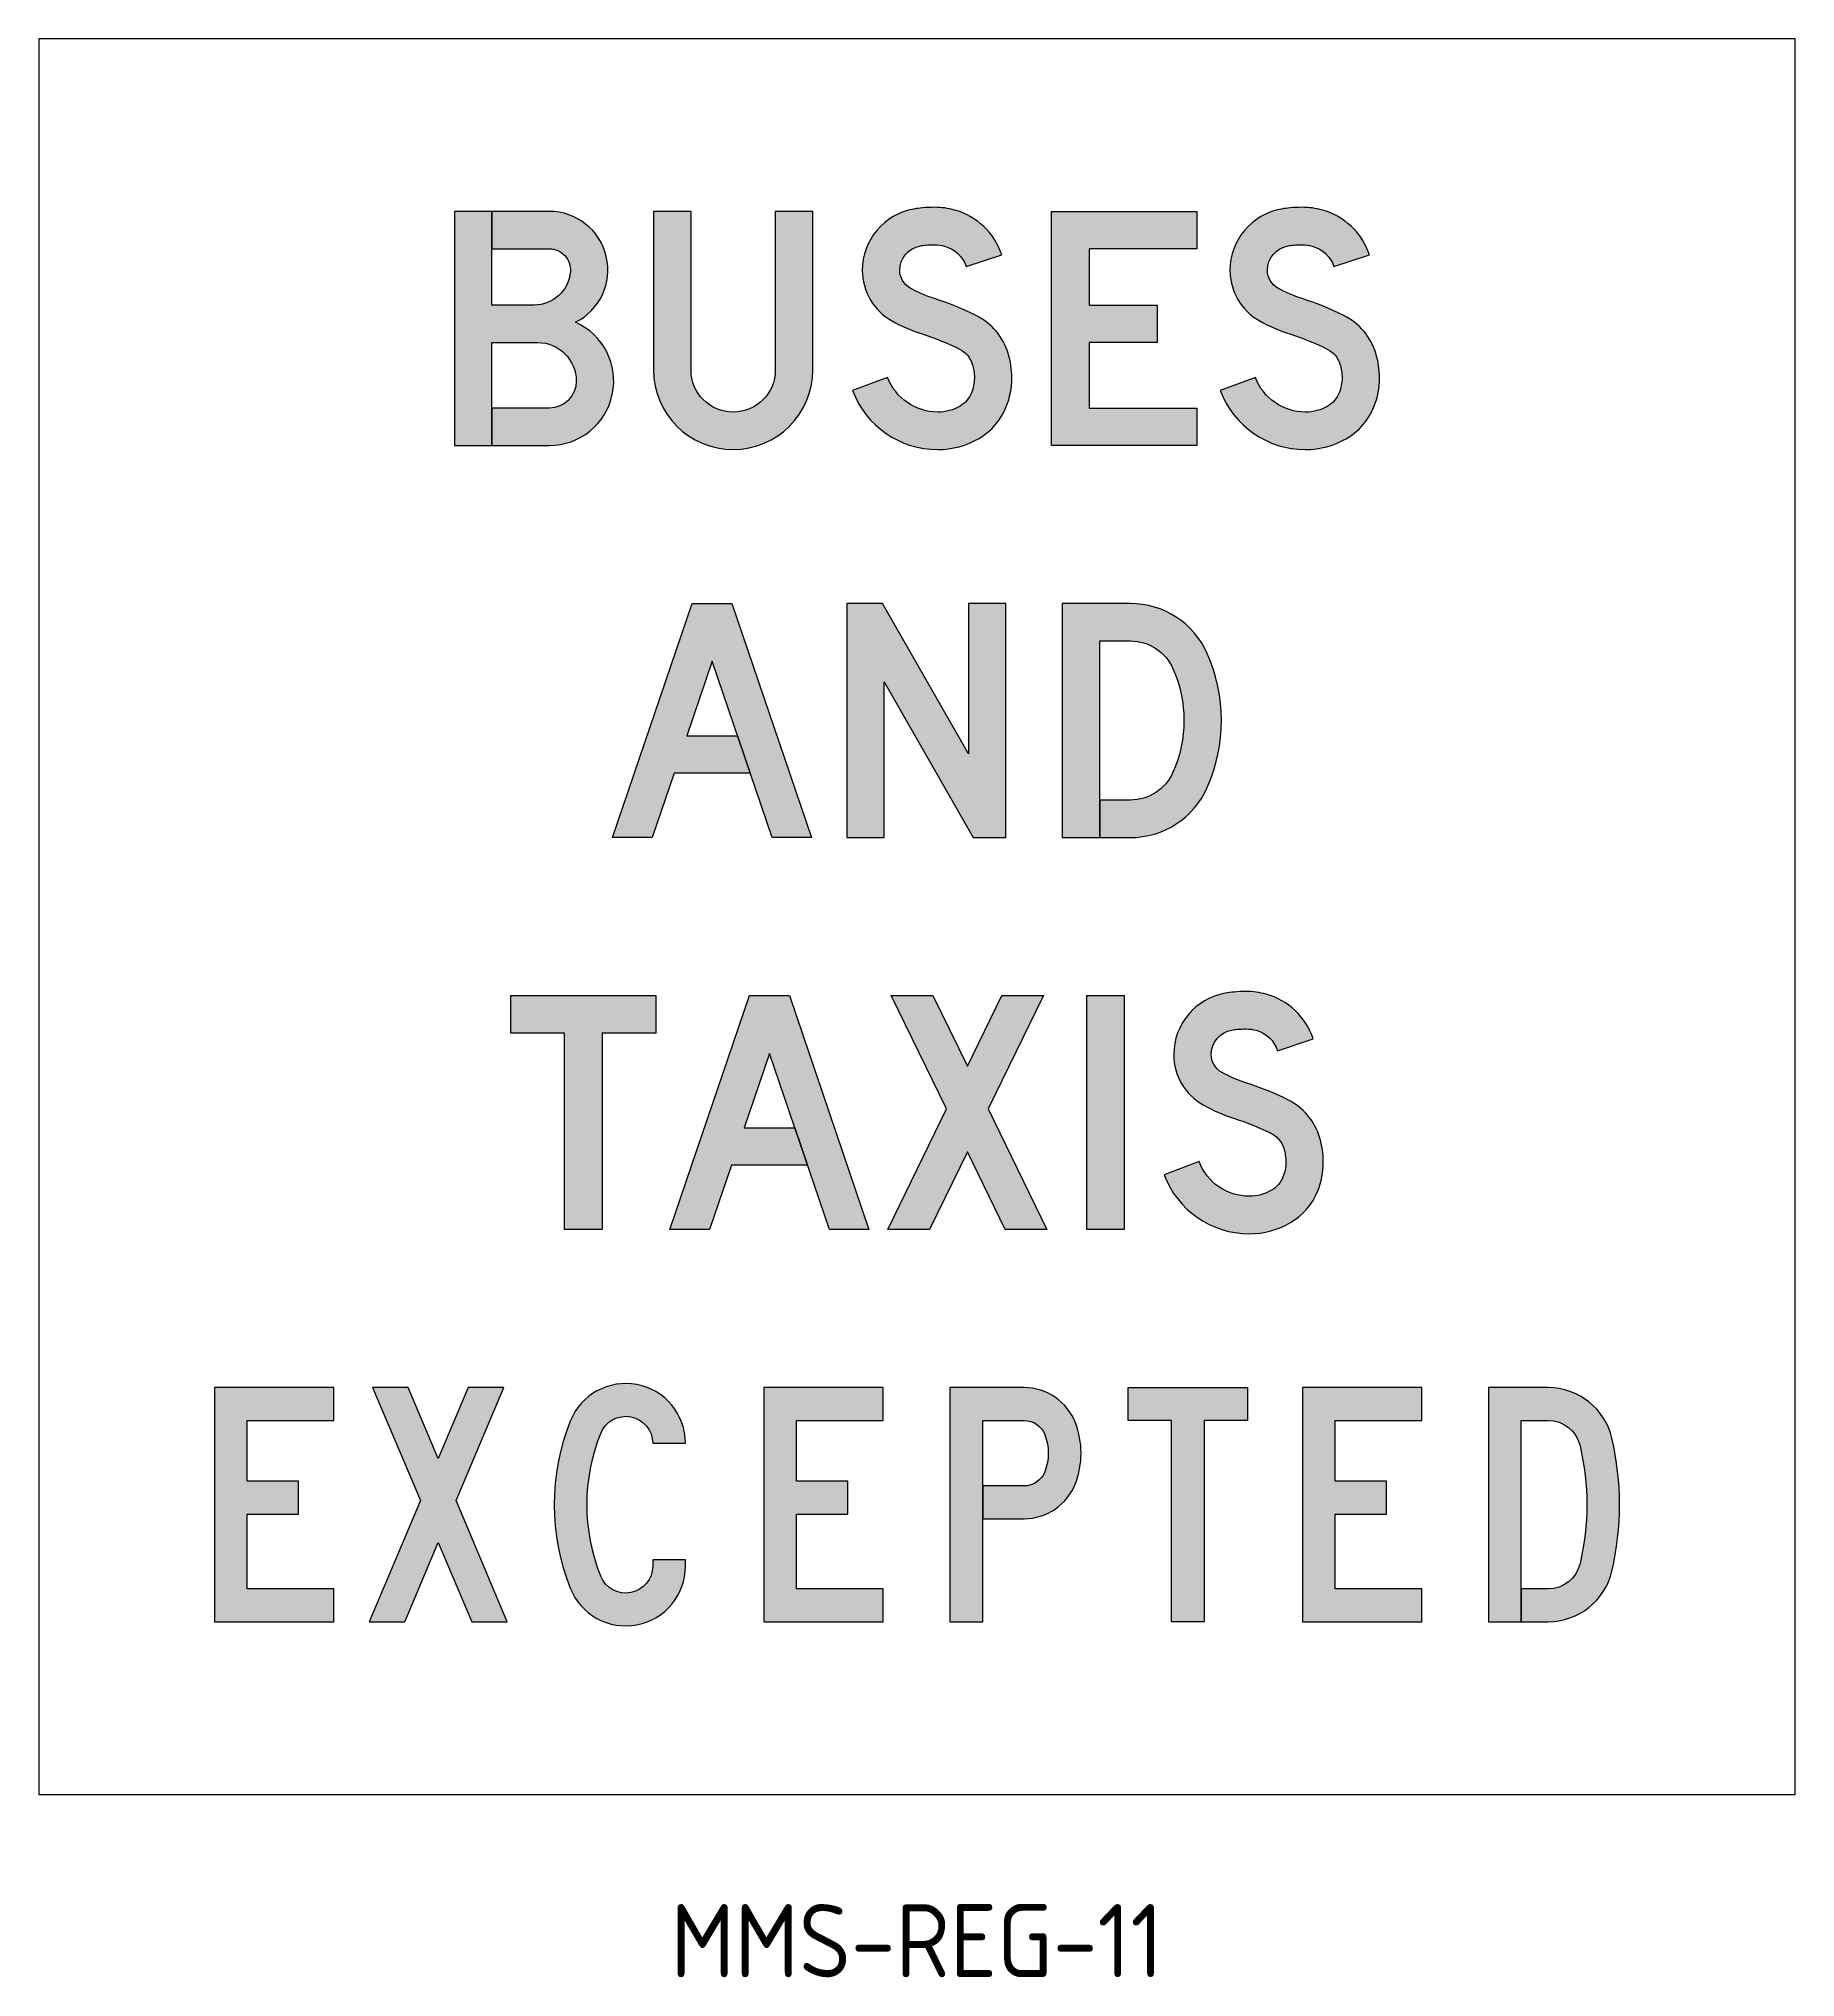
# Model space of a CAD drawing. Header units: millimetres. Extents: x 7213.6 to 7273.6, y 4559.6 to 4625.8.
import ezdxf
from ezdxf.enums import TextEntityAlignment as Align

# ---------------------------------------------------------------- set-up
doc = ezdxf.new("R2010")
doc.units = ezdxf.units.MM
doc.linetypes.add('CENTERX2', pattern=[101.60000000000001, 63.5, -12.7, 12.7, -12.7])
doc.layers.add('GSBWFILL', color=3, linetype='Continuous', lineweight=0)
doc.layers.add('T25', color=1, linetype='Continuous')
doc.styles.add('ISO', font='isocp2.shx')
doc.styles.add('TSText', font='isocp2.shx')

# ---------------------------------------------------------------- blocks, each defined once
blk = doc.blocks.new('*U156')
at = {"layer": 'GSBWFILL', "linetype": 'Continuous', "transparency": 33554687}
blk.add_lwpolyline([(-300, -300), (300, -300), (300, 300), (-300, 300), (-300, -300)], close=True, dxfattribs=at).dxf.unprotected_set("ltscale", 0)
at = {"layer": 'GSBWFILL', "color": 250, "transparency": 33554687, "style": 'TSText'}
for s in ['levels:GSCOLORFILL|GSBWFILL|GSOUTLINE', 'panelStyle:MR-MMS-REG-11.ssm', 'chevronShoulderRadius:300.000', 'constructPanels:900|600|450', 'panelBorderRadius:300.000', 'chevronTipRadius:300.000', 'constructPanelMode:0', 'panelRoundCorners:0', 'heightRounding:10', 'panelStation:none', 'panelHeightLock:1', 'widthRounding:10', 'panelWidthLock:1', 'legendMaterial:0', 'panelName:name', 'panelMounting:0', 'panelStandard:1', 'panelMaterial:0', 'panelQuantity:1', 'marginAlign:9', 'panelShape:0', 'panelSizes:', 'version:2']:
    blk.add_text(s, height=0.001, dxfattribs=at).set_placement((0, 299.9979999999996), align=Align.CENTER)
blk = doc.blocks.new('*U148')
at = {"layer": 'GSBWFILL', "linetype": 'Continuous'}
blk.add_hatch(color=256, dxfattribs=at).paths.add_polyline_path([(28, 28), (28, 92), (71.81454086025929, 92), (71.81454086025929, 120), (28, 120), (28, 172), (102, 172), (102, 200), (0, 200), (0, 0), (102, 0), (102, 28)])
at = {"layer": 'GSBWFILL'}
blk.add_lwpolyline([(28, 28), (28, 92), (71.81454086025929, 92), (71.81454086025929, 120), (28, 120), (28, 172), (102, 172), (102, 200), (0, 200), (0, 0), (102, 0), (102, 28)], close=True, dxfattribs=at)
blk = doc.blocks.new('*U149')
at = {"layer": 'GSBWFILL', "linetype": 'Continuous'}
blk.add_hatch(color=256, dxfattribs=at).paths.add_polyline_path([(43.79906160750716, 103.5461779599711), (0, 0), (30.40187678498575, 0), (59.00000000000001, 67.60935616108031), (87.59812321501431, 0), (118, 0), (74.20093839249286, 103.5461779599711), (115, 200), (84.59812321501427, 200), (59, 139.4829997588618), (33.40187678498575, 200), (3.000000000000001, 200.0000000000001)])
at = {"layer": 'GSBWFILL'}
blk.add_lwpolyline([(59, 67.6093561610803), (87.59812321501431, 0), (118, 0), (74.20093839249284, 103.5461779599711), (115, 200), (84.59812321501425, 200), (59, 139.4829997588618), (33.40187678498575, 200), (3, 200), (43.79906160750716, 103.5461779599711), (0, 0), (30.40187678498575, 0)], close=True, dxfattribs=at)
blk = doc.blocks.new('*U150')
at = {"layer": 'GSBWFILL', "linetype": 'Continuous'}
blk.add_hatch(color=256, dxfattribs=at).paths.add_polyline_path([(13.57111597374183, 171.2483588621445, 0.1904761904761906), (13.57111597374178, 28.75164113785565, 0.8275027774491402), (112, 47.50000000000006), (112, 53.00000000000004), (84, 53.00000000000002), (84, 47.50000000000006, -0.8275027774491398), (39.61050328227567, 39.04485776805257, -0.1904761904761906), (39.61050328227569, 160.9551422319475, -0.8275027774491434), (84, 152.5), (112, 152.5, 0.8275027774491418)])
at = {"layer": 'GSBWFILL'}
blk.add_lwpolyline([(84, 47.50000000000003, -0.8275027774491405), (39.61050328227566, 39.04485776805259, -0.1904761904761905), (39.61050328227572, 160.9551422319475, -0.8275027774491404), (84, 152.5), (112, 152.5, 0.8275027774491404), (13.57111597374183, 171.2483588621445, 0.1904761904761905), (13.57111597374177, 28.75164113785567, 0.8275027774491405), (112, 47.50000000000003), (112, 53.00000000000004), (84, 53.00000000000001)], format="xyb", close=True, dxfattribs=at)
blk = doc.blocks.new('*U151')
at = {"layer": 'GSBWFILL', "linetype": 'Continuous'}
blk.add_hatch(color=256, dxfattribs=at).paths.add_polyline_path([(28, 28), (28, 92), (71.81454086025929, 92), (71.81454086025929, 120), (28, 120), (28, 172), (102, 172), (102, 200), (0, 200), (0, 0), (102, 0), (102, 28)])
at = {"layer": 'GSBWFILL'}
blk.add_lwpolyline([(28, 28), (28, 92), (71.81454086025929, 92), (71.81454086025929, 120), (28, 120), (28, 172), (102, 172), (102, 200), (0, 200), (0, 0), (102, 0), (102, 28)], close=True, dxfattribs=at)
blk = doc.blocks.new('*U152')
at = {"layer": 'GSBWFILL', "linetype": 'Continuous'}
blk.add_hatch(color=256, dxfattribs=at).paths.add_polyline_path([(63.3238075793812, 172, -0.3100289792550436), (81.04990133971091, 159.84, -0.1862436022909774), (81.04990133971091, 128.16, -0.3100289792550442), (63.32380757938117, 116), (28.00999999999999, 116), (28.00999999999999, 87.99999999999999), (63.32380757938121, 88, 0.3100289792550435), (107.1725658286178, 118.08, 0.1862436022909776), (107.1725658286178, 169.92, 0.3100289792550437), (63.32380757938119, 200), (0, 200), (0, 0), (28, 0), (28, 172)])
at = {"layer": 'GSBWFILL'}
blk.add_lwpolyline([(63.3238075793812, 116), (28.00999999999999, 116), (28.00999999999999, 87.99999999999999), (63.3238075793812, 88, 0.3100289792550437), (107.1725658286178, 118.08, 0.1862436022909776), (107.1725658286178, 169.92, 0.3100289792550436), (63.3238075793812, 200), (0, 200), (0, 0), (28, 0), (28, 172), (63.3238075793812, 172, -0.3100289792550436), (81.04990133971091, 159.84, -0.1862436022909774), (81.04990133971091, 128.16, -0.3100289792550437)], format="xyb", close=True, dxfattribs=at)
blk = doc.blocks.new('*U153')
at = {"layer": 'GSBWFILL', "linetype": 'Continuous'}
blk.add_hatch(color=256, dxfattribs=at).paths.add_polyline_path([(37, 172), (0, 172), (0, 200), (102, 200), (102, 172), (65, 172), (65, 0), (37, 0)])
at = {"layer": 'GSBWFILL'}
blk.add_lwpolyline([(37, 172), (0, 172), (0, 200), (102, 200), (102, 172), (65, 172), (65, 0), (37, 0)], close=True, dxfattribs=at)
blk = doc.blocks.new('*U154')
at = {"layer": 'GSBWFILL', "linetype": 'Continuous'}
blk.add_hatch(color=256, dxfattribs=at).paths.add_polyline_path([(28, 28), (28, 92), (71.81454086025929, 92), (71.81454086025929, 120), (28, 120), (28, 172), (102, 172), (102, 200), (0, 200), (0, 0), (102, 0), (102, 28)])
at = {"layer": 'GSBWFILL'}
blk.add_lwpolyline([(28, 28), (28, 92), (71.81454086025929, 92), (71.81454086025929, 120), (28, 120), (28, 172), (102, 172), (102, 200), (0, 200), (0, 0), (102, 0), (102, 28)], close=True, dxfattribs=at)
blk = doc.blocks.new('*U155')
at = {"layer": 'GSBWFILL', "linetype": 'Continuous'}
blk.add_hatch(color=256, dxfattribs=at).paths.add_polyline_path([(28, 172), (50.94443627691184, 172, -0.3486821690625631), (78.21476728595059, 150.3505154639175, -0.1148991755247307), (78.21476728595066, 49.64948453608244, -0.3486821690625639), (50.94443627691192, 28), (28.00999999999999, 28), (28.00999999999999, 0), (50.9444362769119, 0, 0.3486821690625636), (105.4850982949895, 43.29896907216494, 0.1148991755247306), (105.4850982949895, 156.701030927835, 0.3486821690625638), (50.94443627691184, 200), (1.77635683940025e-15, 200), (1.77635683940025e-15, 0), (28, 1.4210854715202e-14)])
at = {"layer": 'GSBWFILL'}
blk.add_lwpolyline([(28.00999999999999, 28), (28.00999999999999, 0), (50.94443627691186, 0, 0.3486821690625636), (105.4850982949895, 43.29896907216487, 0.1148991755247307), (105.4850982949895, 156.7010309278351, 0.3486821690625634), (50.94443627691186, 200), (0, 200), (0, 0), (28, 0), (28, 172), (50.94443627691186, 172, -0.3486821690625634), (78.21476728595064, 150.3505154639175, -0.1148991755247307), (78.21476728595064, 49.64948453608236, -0.3486821690625636), (50.94443627691186, 28)], format="xyb", close=True, dxfattribs=at)
blk = doc.blocks.new('*U147')
at = {"layer": 'GSBWFILL', "color": 28}
for name, p, xscale, yscale, zscale in [('*U148', (0, 0), 0.4, 0.4, 0.4), ('*U149', (52.84752475247569, 0), 0.4, 0.4, 0.4), ('*U150', (116.1108910891098, 0), 0.4, 0.4, 0.4), ('*U151', (187.683168316833, 0), 0.4, 0.4, 0.4), ('*U152', (251.2396039603973, 0), 0.4, 0.4, 0.4), ('*U153', (312.1029702970318, 0), 0.4, 0.4, 0.4), ('*U154', (371.6435643564382, 0), 0.4, 0.4, 0.4), ('*U155', (435.2000000000025, 0), 0.4000000000000032, 0.4000000000000032, 0.4000000000000032)]:
    blk.add_blockref(name, p, dxfattribs=dict(at, xscale=xscale, yscale=yscale, zscale=zscale))
blk = doc.blocks.new('*U146')
at = {"layer": 'GSBWFILL'}
blk.add_blockref('*U147', (-240, 0), dxfattribs=at)
blk = doc.blocks.new('*U82')
at = {"layer": 'GSBWFILL', "linetype": 'Continuous'}
blk.add_hatch(color=256, dxfattribs=at).paths.add_polyline_path([(124, 200), (124, 168), (78, 168), (78, 0), (46, 0), (46, 168), (0, 168), (0, 200)])
at = {"layer": 'GSBWFILL'}
blk.add_lwpolyline([(124, 200), (124, 168), (78, 168), (78, 0), (46, 0), (46, 168), (0, 168), (0, 200)], close=True, dxfattribs=at)
blk = doc.blocks.new('*U83')
at = {"layer": 'GSBWFILL', "linetype": 'Continuous'}
blk.add_hatch(color=256, dxfattribs=at).paths.add_polyline_path([(0, 0), (68, 200), (102, 200), (170, 0), (136.2009704281322, 0), (85, 150.5910894945062), (63.37275643622598, 86.9815496010532), (106.6166813670329, 86.9815496010532), (117.4966813670329, 54.9815496010532), (52.49275643622593, 54.9815496010532), (33.79902957186789, 0)])
at = {"layer": 'GSBWFILL'}
blk.add_lwpolyline([(0, 0), (68, 200), (102, 200), (170, 0), (136.2009704281322, 0), (85, 150.5910894945062), (63.37275643622598, 86.9815496010532), (106.6166813670329, 86.9815496010532), (117.4966813670329, 54.9815496010532), (52.49275643622593, 54.9815496010532), (33.79902957186789, 0)], close=True, dxfattribs=at)
blk = doc.blocks.new('*U84')
at = {"layer": 'GSBWFILL', "linetype": 'Continuous'}
blk.add_hatch(color=256, dxfattribs=at).paths.add_polyline_path([(50.20327474886614, 103.0798750345528), (3.804103526972669e-15, -2.842170943040401e-14), (35.59345050226778, -2.842170943040401e-14), (68.00000000000001, 66.53874850271066), (100.4065494977322, -2.842170943040401e-14), (136, -2.842170943040401e-14), (85.79672525113389, 103.0798750345528), (133, 199.9999999999999), (97.40654949773219, 199.9999999999999), (68, 139.6210015663949), (38.59345050226779, 200), (3.000000000000008, 200)])
at = {"layer": 'GSBWFILL'}
blk.add_lwpolyline([(68, 66.53874850271067), (35.59345050226779, -2.842170943040401e-14), (0, -2.842170943040401e-14), (50.20327474886614, 103.0798750345528), (3, 200), (38.59345050226779, 200), (68, 139.6210015663949), (97.40654949773221, 200), (133, 199.9999999999999), (85.79672525113392, 103.0798750345528), (136, -2.842170943040401e-14), (100.4065494977322, -2.842170943040401e-14)], close=True, dxfattribs=at)
blk = doc.blocks.new('*U85')
at = {"layer": 'GSBWFILL', "linetype": 'Continuous'}
blk.add_hatch(color=256, dxfattribs=at).paths.add_polyline_path([(0, 200), (32, 200), (32, 0), (0, 0)])
at = {"layer": 'GSBWFILL'}
blk.add_lwpolyline([(0, 200), (32, 200), (32, 0), (0, 0)], close=True, dxfattribs=at)
blk = doc.blocks.new('*U86')
at = {"layer": 'GSBWFILL'}
h = blk.add_hatch(color=256, dxfattribs=at)
edge = h.paths.add_edge_path()
edge.add_arc((70.1138021978752, 139.8349602439575), 31.66503975604246, 74.46761882983742, 89.99999999999937, ccw=False)
edge.add_arc((71.36961921618118, 144.3533723390851), 26.97535701145702, 18.43416843661788, 74.46761882983628, ccw=False)
edge.add_line((96.96080605563552, 152.8833806652067), (127.318809418287, 163.002255693254))
edge.add_arc((71.36961921618013, 144.353372339084), 58.97535701145839, 18.43416843661881, 74.46761882983712)
edge.add_arc((70.11380219787513, 139.8349602439581), 63.66503975604186, 74.46761882983803, 90.00000000000006)
edge.add_arc((70.11380219787479, 87.17811100693719), 116.3218889930628, 89.99999999999987, 95.20208452342816)
edge.add_arc((67.43430500120193, 116.6089654807103), 86.76931042056951, 95.20208452342852, 100.0660043927368)
edge.add_arc((61.58281260194144, 149.5723280011554), 53.29061223869738, 100.0660043927364, 179.9999999999999)
edge.add_arc((57.59622376642022, 149.5723280011556), 49.30402340317619, 180.0000000000001, 240.52539161732)
edge.add_arc((102.7723739602681, 229.5035335058323), 141.1184131237857, 240.5253916173195, 252.4229875600029)
edge.add_arc((-5.154268137836397, -111.1985611304839), 216.2694397253923, 63.49479254048009, 72.42298756000332, ccw=False)
edge.add_arc((81.8551508929528, 63.27562188433962), 21.30308483623306, 17.092358613637998, 63.49479254048009, ccw=False)
edge.add_arc((63.63858117502647, 57.67413260573667), 40.36141882497338, -1.1368683772161603e-13, 17.092358613637487, ccw=False)
edge.add_arc((69.91031519401423, 57.67413260573653), 34.08968480598563, -21.835978028378975, 1.1368683772161603e-13, ccw=False)
edge.add_arc((80.10296240503372, 53.58993848622089), 23.1092158372125, 300.4201037662424, 338.16402197162085, ccw=False)
edge.add_arc((72.8177436446915, 65.99731672222809), 37.49731672222812, 270.00000000000006, 300.4201037662424, ccw=False)
edge.add_arc((72.81774364469152, 74.31938926379087), 45.8193892637909, 200.6540005308844, 270.00000000000006, ccw=False)
edge.add_line((29.94328044301864, 58.15780401743604), (-1.13686837721616e-13, 46.87064510517077))
edge.add_arc((72.81774364469149, 74.31938926379078), 77.81938926379081, 200.6540005308842, 269.9999999999999)
edge.add_arc((72.81774364469143, 65.9973167222284), 69.49731672222843, 269.9999999999999, 300.4201037662422)
edge.add_arc((80.10296240503381, 53.58993848622085), 55.10921583721243, 300.4201037662423, 338.1640219716208)
edge.add_arc((69.91031519401425, 57.67413260573646), 66.08968480598561, 338.1640219716209, 360.0000000000001)
edge.add_arc((63.63858117502667, 57.67413260573663), 72.36141882497319, 359.9999999999999, 377.0923586136376)
edge.add_arc((81.85515089295305, 63.2756218843399), 53.30308483623273, 17.09235861363743, 63.49479254047981)
edge.add_arc((-5.154268137833228, -111.198561130476), 248.2694397253839, 63.49479254047989, 72.4229875600031)
edge.add_arc((102.7723739602719, 229.5035335058409), 109.118413123795, 240.5253916173198, 252.4229875600031, ccw=False)
edge.add_arc((57.59622376642032, 149.5723280011554), 17.30402340317604, 179.9999999999995, 240.5253916173191, ccw=False)
edge.add_arc((61.58281260194153, 149.5723280011556), 21.29061223869724, 100.06600439273649, 180.0000000000001, ccw=False)
edge.add_arc((67.4343050012016, 116.6089654807101), 54.76931042056966, 95.20208452342831, 100.06600439273649, ccw=False)
edge.add_arc((70.11380219787529, 87.17811100693228), 84.32188899306769, 89.99999999999977, 95.20208452342808, ccw=False)
blk.add_lwpolyline([(70.11380219787551, 171.5, -0.06787675261042452), (78.59315953967004, 170.3435695505434, -0.2494830365654269), (96.96080605563552, 152.8833806652067), (127.318809418287, 163.002255693254, 0.2494830365654264), (87.16221351932367, 201.1749061075884, 0.06787675261042452), (70.11380219787506, 203.5, 0.02270227471950201), (59.56703468978421, 203.0208818389779, 0.02122604096759155), (52.26854324855614, 202.0426409332105, 0.3636441175402912), (8.292200363244035, 149.5723280011555, 0.2704077510795036), (33.33678063119186, 106.6495351923277, 0.0519597405227712), (60.15638590907119, 94.97367033413467, -0.03897631886995447), (91.3622734742722, 82.33962051430993, -0.2052815878054308), (102.2173258005501, 69.53687228439209, -0.07471806484743376), (103.9999999999999, 57.67413260573662, -0.09556678149168694), (101.5541485995273, 44.99444737401317, -0.1661941654668835), (91.80399884476228, 33.66202833871628, -0.1335177693873042), (72.81774364469155, 28.49999999999997, -0.3121642975364797), (29.94328044301864, 58.15780401743604), (-1.13686837721616e-13, 46.87064510517077, 0.3121642975364798), (72.81774364469138, -3.500000000000028, 0.1335177693873042), (108.0067626559154, 6.067274401056522, 0.1661941654668837), (131.2582269663246, 33.09202205901265, 0.09556678149168694), (135.9999999999999, 57.67413260573656, 0.07471806484743371), (132.8039568942248, 78.94208351750389, 0.2052815878054319), (105.6432062565886, 110.9762222482267, 0.03897631886995447), (69.8199839289999, 125.4796512773732, -0.05195974052277098), (49.08199018496825, 134.5078979602233, -0.2704077510795024), (40.29220036324429, 149.5723280011556, -0.3636441175402912), (57.86158500182572, 170.5352150791966, -0.02122604096759155), (62.46843668024738, 171.1526866203946, -0.02270227471950201)], format="xyb", close=True, dxfattribs=at)
blk = doc.blocks.new('*U81')
at = {"layer": 'GSBWFILL', "color": 28}
for name, p, xscale, yscale, zscale in [('*U82', (0, 0), 0.4, 0.4, 0.4), ('*U83', (54.4, 0), 0.3999999999999999, 0.3999999999999999, 0.3999999999999999), ('*U84', (128.8, 0), 0.4, 0.4, 0.4), ('*U85', (196.8, 0), 0.4, 0.4, 0.4), ('*U86', (223.2, 0), 0.4000000000000003, 0.4000000000000003, 0.4000000000000003)]:
    blk.add_blockref(name, p, dxfattribs=dict(at, xscale=xscale, yscale=yscale, zscale=zscale))
blk = doc.blocks.new('*U80')
at = {"layer": 'GSBWFILL'}
blk.add_blockref('*U81', (-138.8, 0), dxfattribs=at)
blk = doc.blocks.new('*U62')
at = {"layer": 'GSBWFILL', "linetype": 'Continuous'}
blk.add_hatch(color=256, dxfattribs=at).paths.add_polyline_path([(32.00999999999999, 200), (32.00999999999999, 168), (80.99999999999999, 168, -0.4369501879659429), (98.94666654943713, 148.6153846153846, -0.3918366946533311), (68.03851860318424, 120), (32, 120), (32, 200), (0, 200), (0, 0), (32, -2.807082412879408e-15), (32, 88), (71, 88, -0.4142135623730954), (104, 54.99999999999998, -0.4142135623730949), (81.00000000000003, 32), (32.00999999999999, 32), (32.00999999999999, -2.807959626133432e-15), (80.99999999999996, -7.105427357601002e-15, 0.8101203806570804), (103.3296878269436, 105.2631578947368, 0.7917000734326471), (80.99999999999994, 200)])
at = {"layer": 'GSBWFILL'}
blk.add_lwpolyline([(32, 87.99999999999999), (71, 88, -0.4142135623730948), (104, 55.00000000000001, -0.4142135623730953), (81, 31.99999999999999), (32.00999999999999, 32), (32.00999999999999, -2.807959626133432e-15), (81, -7.105427357601002e-15, 0.8101203806570794), (103.3296878269435, 105.2631578947368, 0.7917000734326467), (81, 200), (32.00999999999999, 200), (32.00999999999999, 168), (81, 168, -0.4369501879659418), (98.94666654943711, 148.6153846153846, -0.3918366946533313), (68.03851860318423, 120), (32, 120), (32, 200), (0, 200), (0, 0), (32, -2.807082412879408e-15)], format="xyb", close=True, dxfattribs=at)
blk = doc.blocks.new('*U63')
at = {"layer": 'GSBWFILL', "linetype": 'Continuous'}
blk.add_hatch(color=256, dxfattribs=at).paths.add_polyline_path([(0, 64.50000000000003, 1), (136, 64.50000000000001), (136, 200), (104, 200), (104, 64.5, -1), (32, 64.5), (32, 200), (0, 200)])
at = {"layer": 'GSBWFILL'}
blk.add_lwpolyline([(0, 200), (0, 64.50000000000001, 0.9999999999999999), (136, 64.5), (136, 200), (104, 200), (104, 64.5, -0.9999999999999999), (32, 64.5), (32, 200)], format="xyb", close=True, dxfattribs=at)
blk = doc.blocks.new('*U64')
at = {"layer": 'GSBWFILL'}
h = blk.add_hatch(color=256, dxfattribs=at)
edge = h.paths.add_edge_path()
edge.add_arc((70.1138021978752, 139.8349602439575), 31.66503975604246, 74.46761882983742, 89.99999999999937, ccw=False)
edge.add_arc((71.36961921618118, 144.3533723390851), 26.97535701145702, 18.43416843661788, 74.46761882983628, ccw=False)
edge.add_line((96.96080605563552, 152.8833806652067), (127.318809418287, 163.002255693254))
edge.add_arc((71.36961921618013, 144.353372339084), 58.97535701145839, 18.43416843661881, 74.46761882983712)
edge.add_arc((70.11380219787513, 139.8349602439581), 63.66503975604186, 74.46761882983803, 90.00000000000006)
edge.add_arc((70.11380219787479, 87.17811100693719), 116.3218889930628, 89.99999999999987, 95.20208452342816)
edge.add_arc((67.43430500120193, 116.6089654807103), 86.76931042056951, 95.20208452342852, 100.0660043927368)
edge.add_arc((61.58281260194144, 149.5723280011554), 53.29061223869738, 100.0660043927364, 179.9999999999999)
edge.add_arc((57.59622376642022, 149.5723280011556), 49.30402340317619, 180.0000000000001, 240.52539161732)
edge.add_arc((102.7723739602681, 229.5035335058323), 141.1184131237857, 240.5253916173195, 252.4229875600029)
edge.add_arc((-5.154268137836397, -111.1985611304839), 216.2694397253923, 63.49479254048009, 72.42298756000332, ccw=False)
edge.add_arc((81.8551508929528, 63.27562188433962), 21.30308483623306, 17.092358613637998, 63.49479254048009, ccw=False)
edge.add_arc((63.63858117502647, 57.67413260573667), 40.36141882497338, -1.1368683772161603e-13, 17.092358613637487, ccw=False)
edge.add_arc((69.91031519401423, 57.67413260573653), 34.08968480598563, -21.835978028378975, 1.1368683772161603e-13, ccw=False)
edge.add_arc((80.10296240503372, 53.58993848622089), 23.1092158372125, 300.4201037662424, 338.16402197162085, ccw=False)
edge.add_arc((72.8177436446915, 65.99731672222809), 37.49731672222812, 270.00000000000006, 300.4201037662424, ccw=False)
edge.add_arc((72.81774364469152, 74.31938926379087), 45.8193892637909, 200.6540005308844, 270.00000000000006, ccw=False)
edge.add_line((29.94328044301864, 58.15780401743604), (-1.13686837721616e-13, 46.87064510517077))
edge.add_arc((72.81774364469149, 74.31938926379078), 77.81938926379081, 200.6540005308842, 269.9999999999999)
edge.add_arc((72.81774364469143, 65.9973167222284), 69.49731672222843, 269.9999999999999, 300.4201037662422)
edge.add_arc((80.10296240503381, 53.58993848622085), 55.10921583721243, 300.4201037662423, 338.1640219716208)
edge.add_arc((69.91031519401425, 57.67413260573646), 66.08968480598561, 338.1640219716209, 360.0000000000001)
edge.add_arc((63.63858117502667, 57.67413260573663), 72.36141882497319, 359.9999999999999, 377.0923586136376)
edge.add_arc((81.85515089295305, 63.2756218843399), 53.30308483623273, 17.09235861363743, 63.49479254047981)
edge.add_arc((-5.154268137833228, -111.198561130476), 248.2694397253839, 63.49479254047989, 72.4229875600031)
edge.add_arc((102.7723739602719, 229.5035335058409), 109.118413123795, 240.5253916173198, 252.4229875600031, ccw=False)
edge.add_arc((57.59622376642032, 149.5723280011554), 17.30402340317604, 179.9999999999995, 240.5253916173191, ccw=False)
edge.add_arc((61.58281260194153, 149.5723280011556), 21.29061223869724, 100.06600439273649, 180.0000000000001, ccw=False)
edge.add_arc((67.4343050012016, 116.6089654807101), 54.76931042056966, 95.20208452342831, 100.06600439273649, ccw=False)
edge.add_arc((70.11380219787529, 87.17811100693228), 84.32188899306769, 89.99999999999977, 95.20208452342808, ccw=False)
blk.add_lwpolyline([(70.11380219787551, 171.5, -0.06787675261042452), (78.59315953967004, 170.3435695505434, -0.2494830365654269), (96.96080605563552, 152.8833806652067), (127.318809418287, 163.002255693254, 0.2494830365654264), (87.16221351932367, 201.1749061075884, 0.06787675261042452), (70.11380219787506, 203.5, 0.02270227471950201), (59.56703468978421, 203.0208818389779, 0.02122604096759155), (52.26854324855614, 202.0426409332105, 0.3636441175402912), (8.292200363244035, 149.5723280011555, 0.2704077510795036), (33.33678063119186, 106.6495351923277, 0.0519597405227712), (60.15638590907119, 94.97367033413467, -0.03897631886995447), (91.3622734742722, 82.33962051430993, -0.2052815878054308), (102.2173258005501, 69.53687228439209, -0.07471806484743376), (103.9999999999999, 57.67413260573662, -0.09556678149168694), (101.5541485995273, 44.99444737401317, -0.1661941654668835), (91.80399884476228, 33.66202833871628, -0.1335177693873042), (72.81774364469155, 28.49999999999997, -0.3121642975364797), (29.94328044301864, 58.15780401743604), (-1.13686837721616e-13, 46.87064510517077, 0.3121642975364798), (72.81774364469138, -3.500000000000028, 0.1335177693873042), (108.0067626559154, 6.067274401056522, 0.1661941654668837), (131.2582269663246, 33.09202205901265, 0.09556678149168694), (135.9999999999999, 57.67413260573656, 0.07471806484743371), (132.8039568942248, 78.94208351750389, 0.2052815878054319), (105.6432062565886, 110.9762222482267, 0.03897631886995447), (69.8199839289999, 125.4796512773732, -0.05195974052277098), (49.08199018496825, 134.5078979602233, -0.2704077510795024), (40.29220036324429, 149.5723280011556, -0.3636441175402912), (57.86158500182572, 170.5352150791966, -0.02122604096759155), (62.46843668024738, 171.1526866203946, -0.02270227471950201)], format="xyb", close=True, dxfattribs=at)
blk = doc.blocks.new('*U65')
at = {"layer": 'GSBWFILL', "linetype": 'Continuous'}
blk.add_hatch(color=256, dxfattribs=at).paths.add_polyline_path([(124, 168), (32, 168), (32, 120), (90.15557582658448, 120), (90.15557582658454, 88), (32, 88), (32, 32), (124, 32), (124, 0), (0, 0), (0, 200), (124, 200)])
at = {"layer": 'GSBWFILL'}
blk.add_lwpolyline([(124, 168), (32, 168), (32, 120), (90.15557582658448, 120), (90.15557582658454, 88), (32, 88), (32, 32), (124, 32), (124, 0), (0, 0), (0, 200), (124, 200)], close=True, dxfattribs=at)
blk = doc.blocks.new('*U66')
at = {"layer": 'GSBWFILL'}
h = blk.add_hatch(color=256, dxfattribs=at)
edge = h.paths.add_edge_path()
edge.add_arc((70.1138021978752, 139.8349602439575), 31.66503975604246, 74.46761882983742, 89.99999999999937, ccw=False)
edge.add_arc((71.36961921618118, 144.3533723390851), 26.97535701145702, 18.43416843661788, 74.46761882983628, ccw=False)
edge.add_line((96.96080605563552, 152.8833806652067), (127.318809418287, 163.002255693254))
edge.add_arc((71.36961921618013, 144.353372339084), 58.97535701145839, 18.43416843661881, 74.46761882983712)
edge.add_arc((70.11380219787513, 139.8349602439581), 63.66503975604186, 74.46761882983803, 90.00000000000006)
edge.add_arc((70.11380219787479, 87.17811100693719), 116.3218889930628, 89.99999999999987, 95.20208452342816)
edge.add_arc((67.43430500120193, 116.6089654807103), 86.76931042056951, 95.20208452342852, 100.0660043927368)
edge.add_arc((61.58281260194144, 149.5723280011554), 53.29061223869738, 100.0660043927364, 179.9999999999999)
edge.add_arc((57.59622376642022, 149.5723280011556), 49.30402340317619, 180.0000000000001, 240.52539161732)
edge.add_arc((102.7723739602681, 229.5035335058323), 141.1184131237857, 240.5253916173195, 252.4229875600029)
edge.add_arc((-5.154268137836397, -111.1985611304839), 216.2694397253923, 63.49479254048009, 72.42298756000332, ccw=False)
edge.add_arc((81.8551508929528, 63.27562188433962), 21.30308483623306, 17.092358613637998, 63.49479254048009, ccw=False)
edge.add_arc((63.63858117502647, 57.67413260573667), 40.36141882497338, -1.1368683772161603e-13, 17.092358613637487, ccw=False)
edge.add_arc((69.91031519401423, 57.67413260573653), 34.08968480598563, -21.835978028378975, 1.1368683772161603e-13, ccw=False)
edge.add_arc((80.10296240503372, 53.58993848622089), 23.1092158372125, 300.4201037662424, 338.16402197162085, ccw=False)
edge.add_arc((72.8177436446915, 65.99731672222809), 37.49731672222812, 270.00000000000006, 300.4201037662424, ccw=False)
edge.add_arc((72.81774364469152, 74.31938926379087), 45.8193892637909, 200.6540005308844, 270.00000000000006, ccw=False)
edge.add_line((29.94328044301864, 58.15780401743604), (-1.13686837721616e-13, 46.87064510517077))
edge.add_arc((72.81774364469149, 74.31938926379078), 77.81938926379081, 200.6540005308842, 269.9999999999999)
edge.add_arc((72.81774364469143, 65.9973167222284), 69.49731672222843, 269.9999999999999, 300.4201037662422)
edge.add_arc((80.10296240503381, 53.58993848622085), 55.10921583721243, 300.4201037662423, 338.1640219716208)
edge.add_arc((69.91031519401425, 57.67413260573646), 66.08968480598561, 338.1640219716209, 360.0000000000001)
edge.add_arc((63.63858117502667, 57.67413260573663), 72.36141882497319, 359.9999999999999, 377.0923586136376)
edge.add_arc((81.85515089295305, 63.2756218843399), 53.30308483623273, 17.09235861363743, 63.49479254047981)
edge.add_arc((-5.154268137833228, -111.198561130476), 248.2694397253839, 63.49479254047989, 72.4229875600031)
edge.add_arc((102.7723739602719, 229.5035335058409), 109.118413123795, 240.5253916173198, 252.4229875600031, ccw=False)
edge.add_arc((57.59622376642032, 149.5723280011554), 17.30402340317604, 179.9999999999995, 240.5253916173191, ccw=False)
edge.add_arc((61.58281260194153, 149.5723280011556), 21.29061223869724, 100.06600439273649, 180.0000000000001, ccw=False)
edge.add_arc((67.4343050012016, 116.6089654807101), 54.76931042056966, 95.20208452342831, 100.06600439273649, ccw=False)
edge.add_arc((70.11380219787529, 87.17811100693228), 84.32188899306769, 89.99999999999977, 95.20208452342808, ccw=False)
blk.add_lwpolyline([(70.11380219787551, 171.5, -0.06787675261042452), (78.59315953967004, 170.3435695505434, -0.2494830365654269), (96.96080605563552, 152.8833806652067), (127.318809418287, 163.002255693254, 0.2494830365654264), (87.16221351932367, 201.1749061075884, 0.06787675261042452), (70.11380219787506, 203.5, 0.02270227471950201), (59.56703468978421, 203.0208818389779, 0.02122604096759155), (52.26854324855614, 202.0426409332105, 0.3636441175402912), (8.292200363244035, 149.5723280011555, 0.2704077510795036), (33.33678063119186, 106.6495351923277, 0.0519597405227712), (60.15638590907119, 94.97367033413467, -0.03897631886995447), (91.3622734742722, 82.33962051430993, -0.2052815878054308), (102.2173258005501, 69.53687228439209, -0.07471806484743376), (103.9999999999999, 57.67413260573662, -0.09556678149168694), (101.5541485995273, 44.99444737401317, -0.1661941654668835), (91.80399884476228, 33.66202833871628, -0.1335177693873042), (72.81774364469155, 28.49999999999997, -0.3121642975364797), (29.94328044301864, 58.15780401743604), (-1.13686837721616e-13, 46.87064510517077, 0.3121642975364798), (72.81774364469138, -3.500000000000028, 0.1335177693873042), (108.0067626559154, 6.067274401056522, 0.1661941654668837), (131.2582269663246, 33.09202205901265, 0.09556678149168694), (135.9999999999999, 57.67413260573656, 0.07471806484743371), (132.8039568942248, 78.94208351750389, 0.2052815878054319), (105.6432062565886, 110.9762222482267, 0.03897631886995447), (69.8199839289999, 125.4796512773732, -0.05195974052277098), (49.08199018496825, 134.5078979602233, -0.2704077510795024), (40.29220036324429, 149.5723280011556, -0.3636441175402912), (57.86158500182572, 170.5352150791966, -0.02122604096759155), (62.46843668024738, 171.1526866203946, -0.02270227471950201)], format="xyb", close=True, dxfattribs=at)
blk = doc.blocks.new('*U61')
at = {"layer": 'GSBWFILL', "color": 28}
for name, p, xscale, yscale, zscale in [('*U62', (0, 0), 0.4000000000000001, 0.4000000000000001, 0.4000000000000001), ('*U63', (68, 0), 0.4, 0.4, 0.4), ('*U64', (136, 0), 0.4000000000000002, 0.4000000000000002, 0.4000000000000002), ('*U65', (204, 0), 0.4, 0.4, 0.4), ('*U66', (261.6, 0), 0.4000000000000002, 0.4000000000000002, 0.4000000000000002)]:
    blk.add_blockref(name, p, dxfattribs=dict(at, xscale=xscale, yscale=yscale, zscale=zscale))
blk = doc.blocks.new('*U60')
at = {"layer": 'GSBWFILL'}
blk.add_blockref('*U61', (-158, 0), dxfattribs=at)
blk = doc.blocks.new('*U74')
at = {"layer": 'GSBWFILL', "linetype": 'Continuous'}
blk.add_hatch(color=256, dxfattribs=at).paths.add_polyline_path([(0, 0), (68, 200), (102, 200), (170, 0), (136.2009704281322, 0), (85, 150.5910894945062), (63.37275643622598, 86.9815496010532), (106.6166813670329, 86.9815496010532), (117.4966813670329, 54.9815496010532), (52.49275643622593, 54.9815496010532), (33.79902957186789, 0)])
at = {"layer": 'GSBWFILL'}
blk.add_lwpolyline([(0, 0), (68, 200), (102, 200), (170, 0), (136.2009704281322, 0), (85, 150.5910894945062), (63.37275643622598, 86.9815496010532), (106.6166813670329, 86.9815496010532), (117.4966813670329, 54.9815496010532), (52.49275643622593, 54.9815496010532), (33.79902957186789, 0)], close=True, dxfattribs=at)
blk = doc.blocks.new('*U75')
at = {"layer": 'GSBWFILL', "linetype": 'Continuous'}
blk.add_hatch(color=256, dxfattribs=at).paths.add_polyline_path([(31.99999999999998, 133), (108, 0), (136, 0), (136, 200), (104, 200), (104, 71.49806198638842), (30.57032113507903, 200), (0, 200), (0, 0), (32, 0)])
at = {"layer": 'GSBWFILL'}
blk.add_lwpolyline([(136, 0), (136, 200), (104, 200), (104, 71.49806198638845), (30.57032113507904, 200), (0, 200), (0, 0), (32, 0), (32, 133), (108, 0)], close=True, dxfattribs=at)
blk = doc.blocks.new('*U76')
at = {"layer": 'GSBWFILL', "linetype": 'Continuous'}
blk.add_hatch(color=256, dxfattribs=at).paths.add_polyline_path([(0, 0), (32, 0), (32, 168), (58.06346010171023, 168, -0.2964931262111151), (94.62198769690465, 144.2318840579709, -0.212019282081777), (94.62198769690458, 55.76811594202892, -0.2964931262111143), (58.06346010171029, 32), (32.00999999999999, 31.99999999999999), (32.00999999999999, 0), (58.06346010171028, 0, 0.2964931262111141), (123.8688097730599, 42.78260869565198, 0.2120192820817773), (123.8688097730601, 157.2173913043477, 0.2964931262111152), (58.06346010171021, 200), (0, 200)])
at = {"layer": 'GSBWFILL'}
blk.add_lwpolyline([(32.00999999999999, 31.99999999999999), (32.00999999999999, 0), (58.06346010171023, 0, 0.2964931262111147), (123.86880977306, 42.78260869565205, 0.2120192820817774), (123.8688097730601, 157.2173913043478, 0.2964931262111148), (58.06346010171023, 200), (0, 200), (0, 0), (32, 0), (32, 168), (58.06346010171023, 168, -0.2964931262111147), (94.62198769690463, 144.231884057971, -0.2120192820817771), (94.62198769690457, 55.76811594202893, -0.2964931262111147), (58.06346010171023, 32)], format="xyb", close=True, dxfattribs=at)
blk = doc.blocks.new('*U73')
at = {"layer": 'GSBWFILL', "color": 28}
for name, p, xscale, yscale, zscale in [('*U74', (0, 0), 0.3999999999999999, 0.3999999999999999, 0.3999999999999999), ('*U75', (80, 0), 0.4, 0.4, 0.4), ('*U76', (153.6, 0), 0.4, 0.4, 0.4)]:
    blk.add_blockref(name, p, dxfattribs=dict(at, xscale=xscale, yscale=yscale, zscale=zscale))
blk = doc.blocks.new('*U72')
at = {"layer": 'GSBWFILL'}
blk.add_blockref('*U73', (-104, 0), dxfattribs=at)

msp = doc.modelspace()

# ---------------------------------------------------------------- block references
at = {"layer": 'GSBWFILL', "xscale": 0.1, "yscale": 0.1, "zscale": 0.1}
for name, p in [('*U156', (7243.59690817527, 4595.827685162276)), ('*U60', (7243.59690817527, 4611.927685162276)), ('*U72', (7243.596908158082, 4598.527685162276)), ('*U80', (7243.59690812828, 4585.127685162276)), ('*U146', (7243.59690812828, 4571.727685162276))]:
    msp.add_blockref(name, p, dxfattribs=at)

# ---------------------------------------------------------------- texts
at = {"layer": 'T25', "linetype": 'CENTERX2', "style": 'ISO'}
msp.add_text('MMS-REG-11', height=2.5, dxfattribs=at).set_placement((7243.596104262033, 4560.827684959592), align=Align.MIDDLE_CENTER)

doc.saveas('drawing.dxf')
